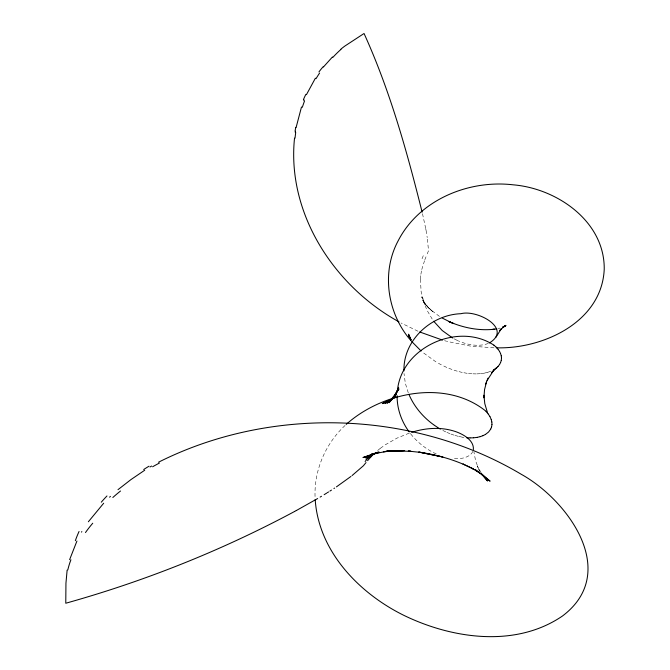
<?xml version="1.0" encoding="UTF-8"?>
<svg xmlns="http://www.w3.org/2000/svg" width="670" height="670" viewBox="0 0 670 670"><rect width="100%" height="100%" fill="white"/><g stroke="black" fill="none" stroke-linecap="round" stroke-linejoin="round"><path stroke-width="0.5" stroke-dasharray="3.35 2.51" d="M420.4 279.273L421.12 291.592L424.613 304.641M420.408 279.03L420.861 274.44M420.886 274.248L421.74 269.65M421.773 269.507L424.822 259.809M424.847 259.759L426.019 256.811M427.234 253.888L428.524 250.764L427.343 238.436M472.836 451.396C469.98 457.836 459.963 459.478 452.292 458.447M345.092 425.45C325.185 443.917 313.644 471.169 315.126 498.38M377.679 450.466L380.225 448.406M380.359 448.297L385.016 444.964M385.208 444.83L396.908 438.172L409.672 432.954M490.75 371.255L487.861 372.269M488.304 343.425C478.933 346.993 467.593 344.983 458.364 340.904M487.777 372.294L484.393 373.123M498.17 328.493L499.887 328.091M484.268 373.148L480.591 373.667M480.415 373.684L476.487 373.91M476.253 373.919L472.107 373.801M493.957 347.822L470.516 346.105L448.18 341.65M471.814 373.785L467.308 373.332M467.191 373.316L462.652 372.52M463.916 437.418L462.392 437.183M462.241 437.158L458.414 436.363M462.283 372.445L457.551 371.281M458.263 436.329L454.469 435.274M447.744 341.541L447.108 341.373M446.672 341.256L444.595 340.695M457.25 371.197L452.426 369.656M454.076 435.148L450.357 433.842M451.957 369.48L447.066 367.57M449.955 433.683L446.22 432.1M446.806 367.462L441.798 365.1M418.005 331.231L401.07 322.99M436.262 453.908C426.279 449.411 417.435 442.435 410.651 433.842M457.911 340.703L454.645 339.129M445.776 431.899L442.845 430.442M441.346 364.865L436.614 362.277M454.553 339.079L453.9 338.727M435.952 361.884L422.217 351.976M439.47 316.399L430.241 309.473L433.281 312.12L425.525 304.532L430.249 309.641L425.525 304.532M428.54 307.798L423.775 301.986L426.539 305.646L422.619 299.842L425.082 303.803L421.698 296.86L426.916 310.059L432.686 319.883M410.383 433.507L409.956 432.954M481.077 472.568L477.233 465.952L479.762 471.605M479.368 470.708L475.641 460.985L473.874 451.722M408.264 392.804L405.317 383.198L404.018 373.525M422.485 213.68L425.726 228.587M425.777 228.855L426.019 230.17M426.07 230.43L427.226 237.59M422.033 258.779A70.09 8.316 -67.1 0 1 423.875 254.24"/><path stroke-width="1" d="M501.478 358.157L501.277 360.276M397.109 395.685C396.933 408.641 401.489 421.447 409.127 431.84M491.964 424.478L491.855 422.083M491.956 424.587L491.596 426.857M397.31 391.657L397.637 388.701M294.532 138.104C286.634 213.479 334.28 286.308 398.985 321.834M295.261 132.375L295.437 131.245M397.712 388.19C403.591 346.331 458.9 322.094 493.857 345.134M67.126 570.136L65.945 583.202L65.777 603.235C145.038 581.058 221.912 550.405 294.465 511.537M473.363 449.604C474.1 440.793 464.628 435.056 456.898 432.058C442.133 426.631 426.195 427.711 411.598 432.326M296.115 127.451L301.5 106.966M501.26 360.376L500.632 362.437M491.579 426.941L490.725 429.076M486.537 381.866L484.544 389.622L483.924 397.812L483.924 395.233L484.787 403.608L487.475 412.67M69.63 559.643L76.933 541.033M397.134 390.359L395.275 395.828L398.658 387.285M303.812 100.668L304.105 99.93M485.633 384.103L488.045 378.148M500.599 362.512L499.552 364.514M306.433 94.679L315.403 78.172M396.556 392.185L394.052 397.042L398.96 388.86L389.069 402.712L395.878 394.638L387.151 403.173L395.409 395.92M487.107 380.468L493.773 370.167L491.546 372.738L497.994 366.473M490.7 429.127L488.564 432.016L485.507 434.394M489.393 342.948C513.027 328.576 476.914 309.289 460.96 313.702C431.187 314.724 403.114 340.218 403.951 370.92M495.867 337.353L501.487 328.526L499.728 330.586L504.108 326.407L502.768 327.446L505.9 325.352L502.617 327.354L505.775 325.762L503.798 326.717M81.522 532.122L81.832 531.578M499.519 364.564L498.019 366.44M88.365 521.771L103.683 503.22M366.004 462.56L363.425 465.742L352.068 475.558M323.409 67.008L332.446 56.984M367.57 460.684L371.029 456.772M371.079 456.722L373.743 454.017M109.579 497.199L110.433 496.378M346.206 424.395C382.21 392.092 445.692 378.918 485.733 411.045M496.839 367.587L496.068 368.232M117.987 489.669L130.943 479.594L144.728 470.214M373.207 454.009L366.088 459.578L373.584 453.908M350.954 476.437L336.432 486.872M496.06 368.24L493.38 369.991M390.543 399.772L384.94 403.583L395.158 396.875M334.615 488.07L333.92 488.522M331.483 490.088L329.875 491.11M328.56 491.939L327.563 492.567M326.893 492.986L324.146 494.669M321.5 496.269L320.143 497.081M485.499 434.403L483.011 435.668M150.021 466.982L151.621 466.044M317.655 498.547L296.282 510.557M296.056 510.682L294.574 511.478M158.472 462.233C270.647 405.819 413.114 409.948 521.193 474.251C568.344 500.406 620.144 572.364 562.607 615.914C515.9 647.957 452.56 638.937 404.136 615.487C359.262 593.469 318.669 551.611 315.185 499.552M372.863 454.277L365.502 457.836L376.85 452.711M389.463 400.166L382.26 403.616L395.962 397.117M482.969 435.684L480.206 436.664M378.743 451.856L362.972 457.543L379.48 452.325L371.347 454.218L390.618 450.692L383.349 451.706L404.714 450.558M480.13 436.681L477.099 437.376M476.981 437.393L473.749 437.786M496.88 328.87L491.939 329.548L494.661 329.179M493.865 329.28C478.413 330.93 462.71 327.663 448.582 321.407L453.707 323.602L451.781 322.772M473.59 437.803L470.173 437.904M403.717 450.583L386.875 451.01L410.861 451.262L408.298 451.078L420.651 452.409L442.887 456.982L418.691 452.074C437.703 454.846 456.429 460.198 473.522 469.075L462.987 464.034L464.008 464.519M496.428 347.814C543.269 349.129 601.903 321.935 604.231 269.189C604.775 221.427 557.021 188.429 513.161 184.82C468.523 179.585 419.018 199.878 398.005 241.091C381.054 272.899 387.495 313.962 411.037 340.712M469.971 437.904L466.429 437.711M442.518 340.1L419.763 331.985M450.784 322.362L442.225 318.032M440.341 429.076L438.155 427.778M452.635 338.015L442.225 330.519L433.683 321.248M471.864 468.296L479.829 472.928L474.971 469.461M437.661 427.468L434.244 425.182M433.792 424.864C423.272 417.36 414.102 406.673 408.876 394.287M475.8 470.097L490.088 481.186L480.884 473.146L487.5 480.985L483.338 475.909M493.899 345.159L496.001 346.985M421.112 351.013L411.656 341.44M496.152 347.127L497.911 349.053M485.968 411.288L488.204 413.951M498.07 349.254L499.443 351.248M488.254 414.01L489.921 416.581M499.552 351.432L500.549 353.492M410.819 339.464L408.524 335.176L411.062 340.025L408.533 334.171L410.668 339.171M490.038 416.782L491.144 419.311M500.616 353.659L501.235 355.77M491.211 419.479L491.83 421.941M422.117 212.139C406.933 151.361 390.041 90.684 364.045 33.5L344.874 46.046A131.094 117.451 44.3 0 0 340.938 49.078M501.26 355.912L501.478 358.031M332.856 57.377A132.124 118.623 52 0 1 340.971 49.396M318.937 71.924A127.3 113.205 43.1 0 1 323.116 66.749M316.064 78.633A127.325 112.719 51.3 0 1 319.607 73.038M303.426 99.587A138.715 122.962 39.1 0 1 305.847 94.353M302.321 107.317A136.412 119.746 46.6 0 1 304.523 101.019M295.076 131.144A147.501 130.332 38.1 0 1 295.772 127.342M295.026 138.213A145.926 127.987 41.4 0 1 295.721 132.501M365.125 461.504A120.407 76.983 -58.3 0 1 366.724 459.603M67.804 569.927A158.17 104.361 -7.4 0 1 70.92 559.768M75.341 540.698A198.22 136.353 4.5 0 1 79.06 531.478M85.484 532.549A199.183 129.344 -4.2 0 1 92.745 523.22M101.287 502.199A219.902 150.323 3.3 0 1 106.966 495.968M112.828 497.5A214.325 139.779 -1 0 1 120.516 491.01M143.707 469.494A232.063 155.968 2.1 0 1 148.991 466.211M152.601 466.781A226.862 148.857 0.7 0 1 159.443 463.029"/></g></svg>
